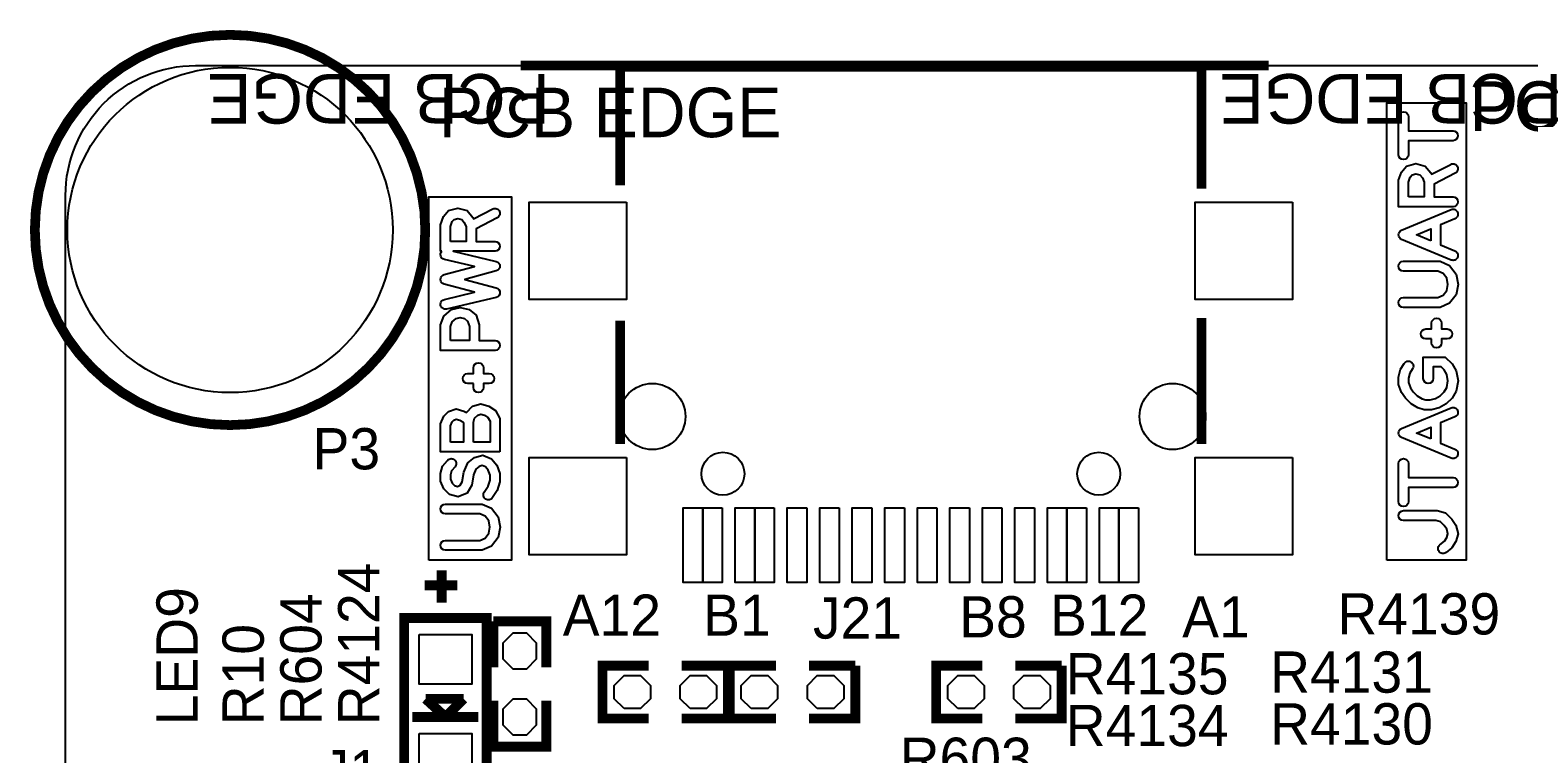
# Model space of a CAD drawing. Extents: x -57 to 527, y -107 to 303.
# Drawn here: x -0.55 to 22.49, y 69.42 to 80.55 of the extents above; entities that cross this region are included whole.
import ezdxf
from ezdxf.enums import TextEntityAlignment as Align

# ---------------------------------------------------------------- set-up
doc = ezdxf.new("R2010")
doc.units = 0
doc.header["$MEASUREMENT"] = 0
for name, color, linetype in [('BOARD_GEOMETRY_DIMENSION', 2, 'CONTINUOUS'), ('BOARD_GEOMETRY_OUTLINE', 3, 'CONTINUOUS'), ('BOARD_GEOMETRY_SILKSCREEN_TOP', 1, 'CONTINUOUS'), ('PACKAGE_GEOMETRY_SILKSCREEN_TOP', 4, 'CONTINUOUS'), ('PIN_TOP', 5, 'CONTINUOUS'), ('REF_DES_SILKSCREEN_TOP', 6, 'CONTINUOUS')]:
    doc.layers.add(name, color=color, linetype=linetype)

msp = doc.modelspace()

# ---------------------------------------------------------------- linework, layer by layer
at = {"layer": 'BOARD_GEOMETRY_DIMENSION'}
msp.add_lwpolyline([(18.498566, 79.99984, 0.1524, 0.1524, 0), (6.998462, 79.99984, 0.1524, 0.1524, 0)], format="xyseb", dxfattribs=at)
at = {"layer": 'BOARD_GEOMETRY_OUTLINE'}
msp.add_lwpolyline([(1.999996, 0, -0.414214), (0, 1.999996), (0, 77.999844, -0.414214), (1.999996, 79.99984), (72.999854, 79.99984, -0.414214), (74.99985, 77.999844), (74.99985, 1.999996, -0.414214), (72.999854, 0)], format="xyb", close=True, dxfattribs=at)
at = {"layer": 'BOARD_GEOMETRY_SILKSCREEN_TOP'}
for points in [[(20.32, 72.39), (20.32, 79.4258), (21.5392, 79.4258), (21.5392, 72.39)], [(20.6502, 77.979778), (20.6502, 78.207362), (20.679156, 78.284578), (20.706334, 78.318614), (20.7645, 78.333092), (20.823428, 78.31836), (20.864068, 78.269846), (20.8915, 78.20533), (20.8915, 77.979778)], [(5.588, 72.39), (5.588, 77.978), (6.858, 77.978), (6.858, 72.39)], [(5.9182, 77.293724), (5.9182, 77.521308), (5.947156, 77.598524), (5.974334, 77.63256), (6.0325, 77.647038), (6.091428, 77.632306), (6.132068, 77.583792), (6.1595, 77.519276), (6.1595, 77.293724)], [(20.9931, 77.303376), (20.77212, 77.395324), (20.9931, 77.487272)], [(5.9182, 75.769216), (5.9182, 75.9841), (5.944616, 76.054204), (6.004814, 76.10602), (6.0706, 76.12253), (6.136894, 76.10602), (6.182868, 76.067412), (6.2103, 75.98537), (6.2103, 75.769216)], [(6.6802, 74.054208), (5.7658, 74.054208), (5.7658, 74.489056), (5.815838, 74.605642), (5.889752, 74.679556), (6.005322, 74.718164), (6.12648, 74.68362), (6.163564, 74.661268), (6.259322, 74.757026), (6.3881, 74.793856), (6.509258, 74.759312), (6.61035, 74.691748), (6.6802, 74.569828)], [(5.9182, 74.206608), (5.9182, 74.45756), (5.944362, 74.518774), (5.972048, 74.54646), (6.008878, 74.558652), (6.06552, 74.542396), (6.10743, 74.51725), (6.1214, 74.498708), (6.1214, 74.206608)], [(6.2738, 74.206608), (6.2738, 74.51344), (6.290818, 74.57313), (6.339078, 74.62139), (6.3881, 74.63536), (6.444742, 74.619104), (6.49605, 74.585068), (6.5278, 74.529188), (6.5278, 74.206608)], [(20.9931, 74.25436), (20.77212, 74.346308), (20.9931, 74.438256)]]:
    msp.add_lwpolyline(points, close=True, dxfattribs=at)
for points in [[(20.6502, 78.627732, -1), (20.4978, 78.627732), (20.4978, 79.211932, -1), (20.6502, 79.211932), (20.6502, 78.996032), (21.336, 78.996032, -1), (21.336, 78.843632), (20.6502, 78.843632)], [(21.336, 77.827378), (20.4978, 77.827378), (20.4978, 78.234794), (20.545044, 78.360778), (20.619466, 78.453742), (20.7645, 78.490064), (20.908772, 78.453996), (20.995132, 78.35011), (21.005546, 78.326488), (21.300948, 78.479142, -0.120218), (21.336, 78.487778, -0.414214), (21.4122, 78.411578, -0.280545), (21.371052, 78.344014), (21.0439, 78.174596), (21.0439, 77.979778), (21.336, 77.979778, -1)], [(5.785358, 77.141324), (5.7658, 77.141324), (5.7658, 77.54874), (5.813044, 77.674724), (5.887466, 77.767688), (6.0325, 77.80401), (6.176772, 77.767942), (6.263132, 77.664056), (6.273546, 77.640434), (6.568948, 77.793088, -0.120218), (6.604, 77.801724, -0.414214), (6.6802, 77.725524, -0.280545), (6.639052, 77.65796), (6.3119, 77.488542), (6.3119, 77.293724), (6.604, 77.293724, -1), (6.604, 77.141324), (5.958586, 77.141324), (6.621272, 76.986638, -0.348901), (6.6802, 76.91247, -0.340029), (6.623558, 76.83881), (6.137656, 76.70927), (6.623558, 76.57973, -0.340029), (6.6802, 76.50607, -0.348901), (6.621272, 76.431902), (5.859272, 76.254102, -0.057263), (5.842, 76.25207, -0.414214), (5.7658, 76.32827, -0.348901), (5.824728, 76.402438), (6.289802, 76.510896), (5.822442, 76.63561, -0.340029), (5.7658, 76.70927, -0.340029), (5.822442, 76.78293), (6.289802, 76.907644), (5.824728, 77.016102, -0.348901), (5.7658, 77.09027, -0.184988)], [(21.30679, 77.007466), (20.54479, 77.324966, -0.30323), (20.4978, 77.395324, -0.30323), (20.54479, 77.465682), (21.30679, 77.783182, -0.09902), (21.336, 77.789024, -0.414214), (21.4122, 77.712824, -0.30323), (21.36521, 77.642466), (21.1455, 77.550772), (21.1455, 77.239876), (21.36521, 77.148182, -0.30323), (21.4122, 77.077824, -0.414214), (21.336, 77.001624, -0.09902)], [(21.103844, 76.83627), (20.574, 76.83627, -1), (20.574, 76.98867), (21.136356, 76.98867), (21.283422, 76.923138), (21.381974, 76.792074), (21.413724, 76.63307), (21.381974, 76.474066), (21.283422, 76.343002), (21.136356, 76.27747), (20.574, 76.27747, -1), (20.574, 76.42987), (21.103844, 76.42987), (21.185378, 76.465938), (21.239226, 76.538074), (21.258276, 76.63307), (21.239226, 76.728066), (21.185378, 76.800202)], [(6.604, 75.616816), (5.7658, 75.616816), (5.7658, 76.011532), (5.815584, 76.144628), (5.933186, 76.245212), (6.0706, 76.279502), (6.207506, 76.245212), (6.313932, 76.15682), (6.3627, 76.010262), (6.3627, 75.769216), (6.604, 75.769216, -1)], [(21.0058, 75.794616), (20.9169, 75.794616, -1), (20.9169, 75.947016), (21.0058, 75.947016), (21.0058, 76.035916, -1), (21.1582, 76.035916), (21.1582, 75.947016), (21.2471, 75.947016, -1), (21.2471, 75.794616), (21.1582, 75.794616), (21.1582, 75.731116, -1), (21.0058, 75.731116)], [(6.2738, 75.108562), (6.1849, 75.108562, -1), (6.1849, 75.260962), (6.2738, 75.260962), (6.2738, 75.349862, -1), (6.4262, 75.349862), (6.4262, 75.260962), (6.5151, 75.260962, -1), (6.5151, 75.108562), (6.4262, 75.108562), (6.4262, 75.045062, -1), (6.2738, 75.045062)], [(20.543774, 74.97191), (20.4978, 75.094846), (20.4978, 75.20686), (20.528788, 75.330304), (20.5867, 75.417426, -0.251102), (20.6502, 75.451462, -0.414214), (20.7264, 75.375262, -0.147333), (20.7137, 75.333098), (20.670012, 75.26782), (20.6502, 75.188064), (20.6502, 75.122278), (20.680426, 75.042014), (20.722082, 74.979276), (20.785836, 74.915776), (20.859242, 74.873612), (20.916646, 74.854562), (20.983702, 74.854562), (21.065998, 74.875136), (21.136864, 74.915776), (21.198586, 74.977498), (21.23821, 75.04684), (21.258276, 75.146662), (21.23821, 75.246484), (21.198586, 75.315826), (21.152104, 75.362562), (21.0312, 75.362562), (21.0312, 75.184762, -1), (20.8788, 75.184762), (20.8788, 75.514962), (21.215096, 75.514962), (21.321014, 75.409298), (21.38299, 75.30084), (21.413724, 75.146662), (21.38299, 74.992484), (21.321014, 74.884026), (21.230336, 74.793348), (21.123402, 74.732388), (21.002498, 74.702162), (20.891754, 74.702162), (20.796758, 74.733912), (20.692364, 74.793348), (20.603718, 74.882248)], [(21.30679, 73.95845), (20.54479, 74.27595, -0.30323), (20.4978, 74.346308, -0.30323), (20.54479, 74.416666), (21.30679, 74.734166, -0.09902), (21.336, 74.740008, -0.414214), (21.4122, 74.663808, -0.30323), (21.36521, 74.59345), (21.1455, 74.501756), (21.1455, 74.19086), (21.36521, 74.099166, -0.30323), (21.4122, 74.028808, -0.414214), (21.336, 73.952608, -0.09902)], [(5.815838, 73.48982), (5.7658, 73.606406), (5.7658, 73.721722), (5.798566, 73.836276), (5.87248, 73.924922, -0.223097), (5.9309, 73.952354, -0.414214), (6.0071, 73.876154, -0.175673), (5.98932, 73.827386), (5.936234, 73.763632), (5.9182, 73.700386), (5.9182, 73.637902), (5.944362, 73.576688), (5.983478, 73.537572), (6.02742, 73.525126), (6.067806, 73.542398), (6.099302, 73.597262), (6.12394, 73.745852), (6.185916, 73.885298), (6.288278, 73.970388), (6.41858, 74.007726), (6.549136, 73.951592), (6.632702, 73.851516), (6.6802, 73.72477), (6.6802, 73.597008), (6.635242, 73.462388), (6.566916, 73.353168, -0.258948), (6.5024, 73.317354, -0.414214), (6.4262, 73.393554, -0.140746), (6.437884, 73.43394), (6.496558, 73.52792), (6.5278, 73.6219), (6.5278, 73.697338), (6.499098, 73.773792), (6.455664, 73.826116), (6.40842, 73.846182), (6.360922, 73.83272), (6.310884, 73.79081), (6.27126, 73.701656), (6.245098, 73.545446), (6.174994, 73.42251), (6.03758, 73.363582), (5.903722, 73.401936)], [(20.6502, 73.291954, -1), (20.4978, 73.291954), (20.4978, 73.876154, -1), (20.6502, 73.876154), (20.6502, 73.660254), (21.336, 73.660254, -1), (21.336, 73.507854), (20.6502, 73.507854)], [(6.371844, 73.1012), (5.842, 73.1012, -1), (5.842, 73.2536), (6.404356, 73.2536), (6.551422, 73.188068), (6.649974, 73.057004), (6.681724, 72.898), (6.649974, 72.738996), (6.551422, 72.607932), (6.404356, 72.5424), (5.842, 72.5424, -1), (5.842, 72.6948), (6.371844, 72.6948), (6.453378, 72.730868), (6.507226, 72.803004), (6.526276, 72.898), (6.507226, 72.992996), (6.453378, 73.065132)], [(21.072602, 72.9996), (20.574, 72.9996, -1), (20.574, 73.152), (21.091398, 73.152), (21.222462, 73.119234), (21.318982, 73.022714), (21.381212, 72.929242), (21.414994, 72.79513), (21.380704, 72.675242), (21.31695, 72.579738), (21.232368, 72.50938, -0.175673), (21.1836, 72.4916, -0.414214), (21.1074, 72.5678, -0.223097), (21.134832, 72.62622), (21.20265, 72.682862), (21.240496, 72.739758), (21.257006, 72.79767), (21.239988, 72.866758), (21.200618, 72.925686), (21.144738, 72.981566)]]:
    msp.add_lwpolyline(points, format="xyb", close=True, dxfattribs=at)
at = {"layer": 'PACKAGE_GEOMETRY_SILKSCREEN_TOP'}
for points in [[(5.531866, 77.47, 0.150114, 0.150114, -1), (-0.472186, 77.47, 0.150114, 0.150114, -1), (5.531866, 77.47, 0.150114, 0.150114, 0)], [(18.498566, 79.99984, 0.1524, 0.1524, 0), (6.998462, 79.99984, 0.1524, 0.1524, 0)], [(17.468342, 79.99984, 0.1524, 0.1524, 0), (8.528558, 79.99984, 0.1524, 0.1524, 0), (8.528558, 78.154784, 0.1524, 0.1524, 0)], [(17.468342, 79.979774, 0.1524, 0.1524, 0), (8.528558, 79.979774, 0.1524, 0.1524, 0)], [(17.468342, 78.104746, 0.1524, 0.1524, 0), (17.468342, 79.99984, 0.1524, 0.1524, 0)], [(8.528558, 76.074778, 0.1524, 0.1524, 0), (8.528558, 74.174858, 0.1524, 0.1524, 0)], [(17.468342, 74.174858, 0.1524, 0.1524, 0), (17.468342, 76.114656, 0.1524, 0.1524, 0)], [(5.782056, 72.234044, 0.1524, 0.1524, 0), (5.782056, 71.733918, 0.1524, 0.1524, 0)], [(6.022086, 72.00392, 0.1524, 0.1524, 0), (5.52196, 72.00392, 0.1524, 0.1524, 0)], [(6.477, 71.501, 0.1524, 0.1524, 0), (6.477, 68.707, 0.1524, 0.1524, 0), (5.207, 68.707, 0.1524, 0.1524, 0), (5.207, 71.501, 0.1524, 0.1524, 0), (6.477, 71.501, 0.1524, 0.1524, 0)], [(7.3914, 70.739, 0.1524, 0.1524, 0), (7.3914, 71.4502, 0.1524, 0.1524, 0), (6.5786, 71.4502, 0.1524, 0.1524, 0)], [(6.5786, 71.4502, 0.1524, 0.1524, 0), (6.5786, 70.739, 0.1524, 0.1524, 0)], [(8.96874, 70.76694, 0.1524, 0.1524, 0), (8.25754, 70.76694, 0.1524, 0.1524, 0), (8.25754, 69.95414, 0.1524, 0.1524, 0), (8.96874, 69.95414, 0.1524, 0.1524, 0)], [(9.47674, 69.95414, 0.1524, 0.1524, 0), (10.18794, 69.95414, 0.1524, 0.1524, 0), (10.18794, 70.76694, 0.1524, 0.1524, 0)], [(10.18794, 70.76694, 0.1524, 0.1524, 0), (9.47674, 70.76694, 0.1524, 0.1524, 0)], [(10.92454, 70.76694, 0.1524, 0.1524, 0), (10.21334, 70.76694, 0.1524, 0.1524, 0), (10.21334, 69.95414, 0.1524, 0.1524, 0), (10.92454, 69.95414, 0.1524, 0.1524, 0)], [(11.43254, 69.95414, 0.1524, 0.1524, 0), (12.14374, 69.95414, 0.1524, 0.1524, 0), (12.14374, 70.76694, 0.1524, 0.1524, 0)], [(12.14374, 70.76694, 0.1524, 0.1524, 0), (11.43254, 70.76694, 0.1524, 0.1524, 0)], [(14.09954, 70.76694, 0.1524, 0.1524, 0), (13.38834, 70.76694, 0.1524, 0.1524, 0), (13.38834, 69.95414, 0.1524, 0.1524, 0), (14.09954, 69.95414, 0.1524, 0.1524, 0)], [(14.60754, 69.95414, 0.1524, 0.1524, 0), (15.31874, 69.95414, 0.1524, 0.1524, 0), (15.31874, 70.76694, 0.1524, 0.1524, 0)], [(15.31874, 70.76694, 0.1524, 0.1524, 0), (14.60754, 70.76694, 0.1524, 0.1524, 0)], [(5.8166, 70.2564, 0.1524, 0.1524, 0), (5.5372, 70.2564, 0.1524, 0.1524, 0)], [(5.5372, 70.2564, 0.1524, 0.1524, 0), (5.842, 69.977, 0.1524, 0.1524, 0)], [(6.1214, 70.2564, 0.1524, 0.1524, 0), (5.8166, 70.2564, 0.1524, 0.1524, 0)], [(5.842, 70.2564, 0.1524, 0.1524, 0), (5.842, 70.3072, 0.1524, 0.1524, 0)], [(5.842, 69.977, 0.1524, 0.1524, 0), (6.1214, 70.2564, 0.1524, 0.1524, 0)], [(6.5786, 70.231, 0.1524, 0.1524, 0), (6.5786, 69.5198, 0.1524, 0.1524, 0), (7.3914, 69.5198, 0.1524, 0.1524, 0), (7.3914, 70.231, 0.1524, 0.1524, 0)], [(5.334, 69.977, 0.1524, 0.1524, 0), (6.35, 69.977, 0.1524, 0.1524, 0)], [(5.842, 69.9008, 0.1524, 0.1524, 0), (5.842, 69.977, 0.1524, 0.1524, 0)]]:
    msp.add_lwpolyline(points, format="xyseb", dxfattribs=at)
at = {"layer": 'PIN_TOP'}
for points in [[(8.627872, 77.899006), (8.627872, 76.400406), (7.129272, 76.400406), (7.129272, 77.899006)], [(18.867628, 77.899006), (18.867628, 76.400406), (17.369028, 76.400406), (17.369028, 77.899006)], [(8.627872, 73.969118), (8.627872, 72.470518), (7.129272, 72.470518), (7.129272, 73.969118)], [(18.867628, 73.969118), (18.867628, 72.470518), (17.369028, 72.470518), (17.369028, 73.969118)], [(9.798431, 73.194672), (9.798431, 72.04456), (9.498457, 72.04456), (9.498457, 73.194672)], [(10.098405, 73.194672), (10.098405, 72.04456), (9.798431, 72.04456), (9.798431, 73.194672)], [(10.598531, 73.194672), (10.598531, 72.04456), (10.298557, 72.04456), (10.298557, 73.194672)], [(10.898505, 73.194672), (10.898505, 72.04456), (10.598531, 72.04456), (10.598531, 73.194672)], [(11.398377, 73.194672), (11.398377, 72.04456), (11.098403, 72.04456), (11.098403, 73.194672)], [(11.898503, 73.194672), (11.898503, 72.04456), (11.598529, 72.04456), (11.598529, 73.194672)], [(12.398375, 73.194672), (12.398375, 72.04456), (12.098401, 72.04456), (12.098401, 73.194672)], [(12.898501, 73.194672), (12.898501, 72.04456), (12.598527, 72.04456), (12.598527, 73.194672)], [(13.398373, 73.194672), (13.398373, 72.04456), (13.098399, 72.04456), (13.098399, 73.194672)], [(13.898499, 73.194672), (13.898499, 72.04456), (13.598525, 72.04456), (13.598525, 73.194672)], [(14.398371, 73.194672), (14.398371, 72.04456), (14.098397, 72.04456), (14.098397, 73.194672)], [(14.898497, 73.194672), (14.898497, 72.04456), (14.598523, 72.04456), (14.598523, 73.194672)], [(15.398369, 73.194672), (15.398369, 72.04456), (15.098395, 72.04456), (15.098395, 73.194672)], [(15.698343, 73.194672), (15.698343, 72.04456), (15.398369, 72.04456), (15.398369, 73.194672)], [(16.198469, 73.194672), (16.198469, 72.04456), (15.898495, 72.04456), (15.898495, 73.194672)], [(16.498443, 73.194672), (16.498443, 72.04456), (16.198469, 72.04456), (16.198469, 73.194672)], [(5.4356, 71.247), (6.2484, 71.247), (6.2484, 70.485), (5.4356, 70.485)], [(7.239, 70.866), (7.0866, 70.7136), (6.8834, 70.7136), (6.731, 70.866), (6.731, 71.12), (6.8834, 71.2724), (7.0866, 71.2724), (7.239, 71.12)], [(8.58774, 70.10654), (8.43534, 70.25894), (8.43534, 70.46214), (8.58774, 70.61454), (8.84174, 70.61454), (8.99414, 70.46214), (8.99414, 70.25894), (8.84174, 70.10654)], [(9.60374, 70.10654), (9.45134, 70.25894), (9.45134, 70.46214), (9.60374, 70.61454), (9.85774, 70.61454), (10.01014, 70.46214), (10.01014, 70.25894), (9.85774, 70.10654)], [(10.54354, 70.10654), (10.39114, 70.25894), (10.39114, 70.46214), (10.54354, 70.61454), (10.79754, 70.61454), (10.94994, 70.46214), (10.94994, 70.25894), (10.79754, 70.10654)], [(11.55954, 70.10654), (11.40714, 70.25894), (11.40714, 70.46214), (11.55954, 70.61454), (11.81354, 70.61454), (11.96594, 70.46214), (11.96594, 70.25894), (11.81354, 70.10654)], [(13.71854, 70.10654), (13.56614, 70.25894), (13.56614, 70.46214), (13.71854, 70.61454), (13.97254, 70.61454), (14.12494, 70.46214), (14.12494, 70.25894), (13.97254, 70.10654)], [(14.73454, 70.10654), (14.58214, 70.25894), (14.58214, 70.46214), (14.73454, 70.61454), (14.98854, 70.61454), (15.14094, 70.46214), (15.14094, 70.25894), (14.98854, 70.10654)], [(7.239, 69.85), (7.0866, 69.6976), (6.8834, 69.6976), (6.731, 69.85), (6.731, 70.104), (6.8834, 70.2564), (7.0866, 70.2564), (7.239, 70.104)], [(5.4356, 69.723), (6.2484, 69.723), (6.2484, 68.961), (5.4356, 68.961)]]:
    msp.add_lwpolyline(points, close=True, dxfattribs=at)
for centre, radius in [((2.52984, 77.47), 2.5019), ((9.023096, 74.600562), 0.508), ((17.02308, 74.600562), 0.508), ((10.108438, 73.71969), 0.3302), ((15.888462, 73.71969), 0.3302)]:
    msp.add_circle(centre, radius, dxfattribs=at)

# ---------------------------------------------------------------- texts
at = {"layer": 'BOARD_GEOMETRY_DIMENSION', "width": 1.000333}
for p in [(7.446518, 79.868776), (23.014686, 79.868776)]:
    msp.add_text('PCB EDGE', height=0.762, rotation=180, dxfattribs=at).set_placement(p)
at = {"layer": 'PACKAGE_GEOMETRY_SILKSCREEN_TOP'}
for s, height, width, p in [('PCB EDGE', 0.762, 1.000333, (21.59, 78.994)), ('PCB EDGE', 0.762, 1.000333, (5.7404, 78.896972)), ('A12', 0.635, 1.0004, (7.6454, 71.226172)), ('B1', 0.635, 1.0004, (9.8044, 71.226172)), ('B8', 0.635, 1.0004, (13.7414, 71.200772)), ('B12', 0.635, 1.0004, (15.1384, 71.226172)), ('A1', 0.635, 1.0004, (17.1704, 71.200772))]:
    msp.add_text(s, height=height, dxfattribs=dict(at, width=width)).set_placement(p)
at = {"layer": 'REF_DES_SILKSCREEN_TOP', "width": 1.0004}
msp.add_text('P3', height=0.635, dxfattribs=at).set_placement((4.318, 73.787), align=Align.CENTER)
for s, p in [('R4124', (4.826, 69.85)), ('LED9', (2.032, 69.85)), ('R604', (3.937, 69.85)), ('R10', (3.048, 69.85))]:
    msp.add_text(s, height=0.635, rotation=90, dxfattribs=at).set_placement(p)
for s, p in [('R4139', (19.558, 71.247)), ('J21', (11.493246, 71.1835)), ('R4135', (15.380208, 70.325742)), ('R4131', (18.523204, 70.351142)), ('R4134', (15.380208, 69.528944)), ('R4130', (18.523204, 69.554344)), ('R603', (12.826746, 69.0245)), ('J1', (3.937, 68.834))]:
    msp.add_text(s, height=0.635, dxfattribs=at).set_placement(p)

doc.saveas('drawing.dxf')
